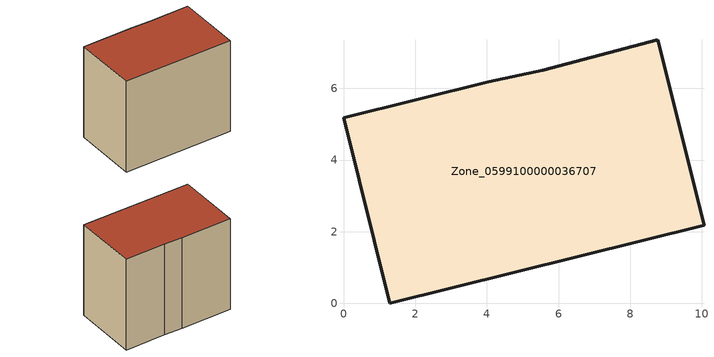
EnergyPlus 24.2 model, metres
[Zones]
Zone_0599100000036707
 floor ground (C_G): 0,5.18 4.06,6.19 5.56,6.51 8.77,7.36 10.06,2.18 1.29,0 z0
 wall outside (C_F): 5.56,6.51 4.06,6.19 0,5.18 1.29,0 10.06,2.18 8.77,7.36 5.56,6.51 z0:7.88
 roof outside (C_R): 4.06,6.19 0,5.18 1.29,0 10.06,2.18 8.77,7.36 5.56,6.51 z7.88
[BUILDING]
Pand.0599100000036707: North Axis=0; Terrain=City; Loads Convergence Tolerance Value=0.04; Temperature Convergence Tolerance Value=0.4; Solar Distribution=FullExterior; Maximum Number of Warmup Days=25; Minimum Number of Warmup Days=1
[Site:Location]
Rotterdam.The.Hague.AP_ZH_NLD Design_Conditions: Latitude=51.96; Longitude=4.45; Time Zone=1; Elevation=-4.5
[SITE:GROUNDTEMPERATURE:BUILDINGSURFACE]
18, 18, 18, 18, 18, 18, 18, 18, 18, 18, 18, 18
[MATERIAL] Thermal Absorptance=0.9; Solar Absorptance=0.7; Visible Absorptance=0.7
Name | Roughness | Thickness | Conductivity | Density | Specific Heat
G.TC.1975-1991 | MediumSmooth | 0.15 | 0.288461 | 540 | 1210
F.TC.1975-1991 | Rough | 0.3 | 0.230769 | 1920 | 840
R.TC.1975-1991 | MediumRough | 0.2 | 0.153846 | 1500 | 1000
[CONSTRUCTION]
C_G: G.TC.1975-1991
C_F: F.TC.1975-1991
C_R: R.TC.1975-1991
[ZONE]
Zone_0599100000036707: Type=1; Multiplier=1; Ceiling Height=Autocalculate; Volume=Autocalculate; Floor Area=autocalculate; Part of Total Floor Area=Yes
[ZONEINFILTRATION:DESIGNFLOWRATE]
Infil_Zone_0599100000036707: Zone or ZoneList or Space or SpaceList=Zone_0599100000036707; Schedule=AlwaysOn; Design Flow Rate Calculation Method=Flow/Area; Flow Rate per Floor Area=0.003; Constant Term Coefficient=1; Temperature Term Coefficient=0; Velocity Term Coefficient=0; Velocity Squared Term Coefficient=0
[HVACTEMPLATE:ZONE:IDEALLOADSAIRSYSTEM]
Zone_0599100000036707: Maximum Heating Supply Air Temperature=50; Minimum Cooling Supply Air Temperature=13; Maximum Heating Supply Air Humidity Ratio=0.0156; Minimum Cooling Supply Air Humidity Ratio=0.0077; Heating Limit=NoLimit; Cooling Limit=NoLimit; Dehumidification Control Type=ConstantSensibleHeatRatio; Cooling Sensible Heat Ratio=0.7; Dehumidification Setpoint=60; Humidification Control Type=None; Humidification Setpoint=30; Outdoor Air Method=None; Outdoor Air Flow Rate per Person=0.00944; Outdoor Air Flow Rate per Zone Floor Area=0; Outdoor Air Flow Rate per Zone=0; Demand Controlled Ventilation Type=None; Outdoor Air Economizer Type=NoEconomizer; Heat Recovery Type=None; Sensible Heat Recovery Effectiveness=0.7; Latent Heat Recovery Effectiveness=0.65
[ZONECONTROL:THERMOSTAT]
ThermostatControl_Zone_0599100000036707: Zone or ZoneList=Zone_0599100000036707; Control Type Schedule=DualSetpointControlType; Control 1=Thermostat_Zone_0599100000036707; Temperature Difference Between Cutout And Setpoint=0
[THERMOSTATSETPOINT:DUALSETPOINT]
Thermostat_Zone_0599100000036707: Heating Setpoint Temperature Schedule=HeatingSetpoint_Zone_0599100000036707; Cooling Setpoint Temperature Schedule=CoolingSetpoint_Zone_0599100000036707
[SCHEDULE:COMPACT]
HeatingSetpoint_Zone_0599100000036707: Through: 12/31, For: AllDays, Until: 24:00, 21
CoolingSetpoint_Zone_0599100000036707: Through: 12/31, For: AllDays, Until: 24:00, 24
DualSetpointControlType: Through: 12/31, For: AllDays, Until: 24:00, 4
AlwaysOn: Through: 12/31, For: AllDays, Until: 24:00, 1
